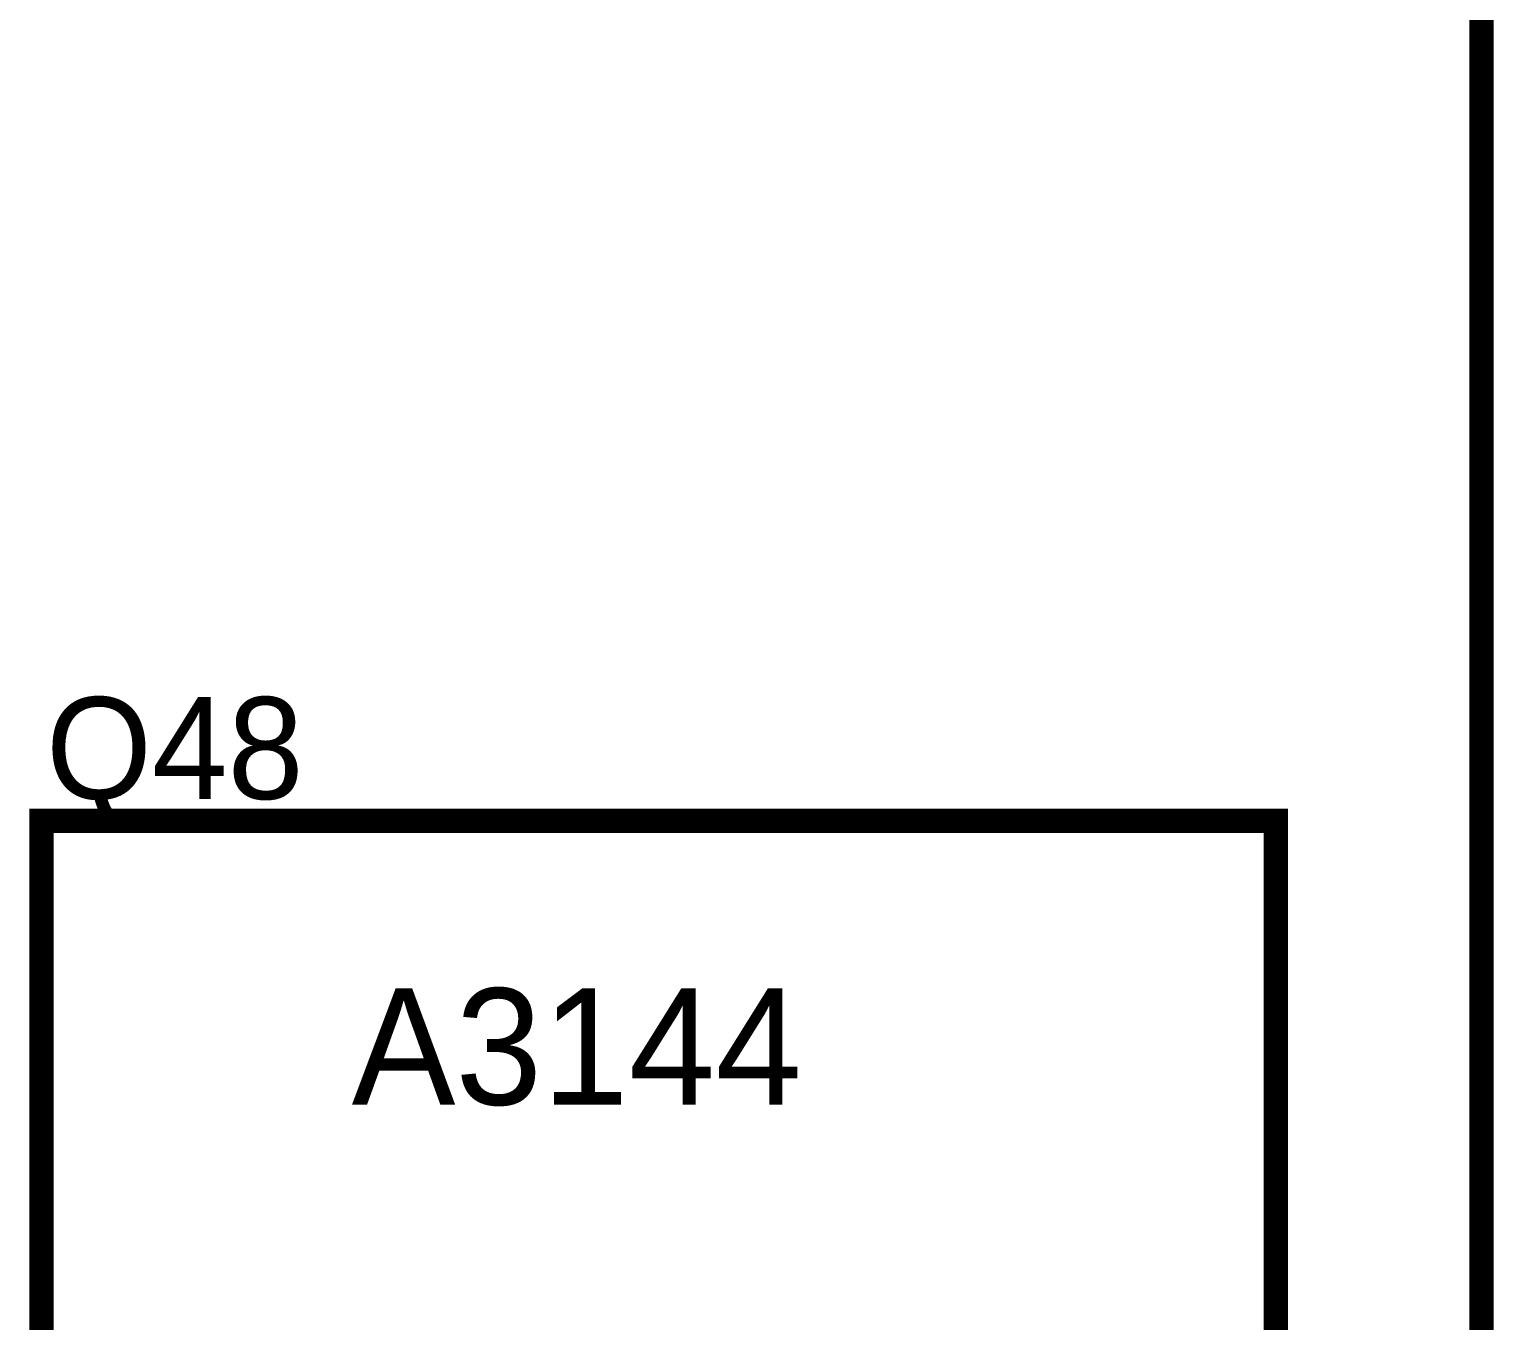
# Model space of a CAD drawing. Header units: inches. Extents: x 0 to 22.3, y 0 to 15.7.
# Drawn here: x 1.894 to 2.606, y 7.257 to 7.884 of the extents above; entities that cross this region are included whole.
import ezdxf

# ---------------------------------------------------------------- set-up
doc = ezdxf.new("R2010")
doc.units = ezdxf.units.IN
doc.header["$MEASUREMENT"] = 0
doc.layers.add('Sheet', color=255, linetype='Continuous')

msp = doc.modelspace()

# ---------------------------------------------------------------- linework, layer by layer
at = {"layer": 'Sheet'}
msp.add_lwpolyline([(2.60008, 8.06968, 0.0118, 0.0118, 0), (2.60008, 6.89969, 0.0118, 0.0118, 0), (2.60008, 6.82985, 0.0118, 0.0118, 0)], format="xyseb", dxfattribs=at)
for points in [[(1.90033, 7.49993, 0.0118, 0.0118, 0), (2.50017, 7.49993, 0.0118, 0.0118, 0), (2.50017, 7.00003, 0.0118, 0.0118, 0), (1.90033, 7.00003, 0.0118, 0.0118, 0), (1.90033, 7.49993, 0.0118, 0.0118, 0)], [(1.90033, 7.49993, 0.0039, 0.0039, 0), (1.90033, 7.00003, 0.0039, 0.0039, 0), (2.50017, 7.00003, 0.0039, 0.0039, 0), (2.50017, 7.49993, 0.0039, 0.0039, 0), (1.90033, 7.49993, 0.0039, 0.0039, 0), (1.90033, 7.49993, 0.0039, 0.0039, 0)]]:
    msp.add_lwpolyline(points, format="xyseb", close=True, dxfattribs=at)

# ---------------------------------------------------------------- texts
for s, height, p in [('Q48', 0.049505, (1.90254, 7.51054)), ('A3144', 0.056577, (2.05106, 7.36203))]:
    msp.add_text(s, height=height, dxfattribs=at).set_placement(p)

doc.saveas('drawing.dxf')
